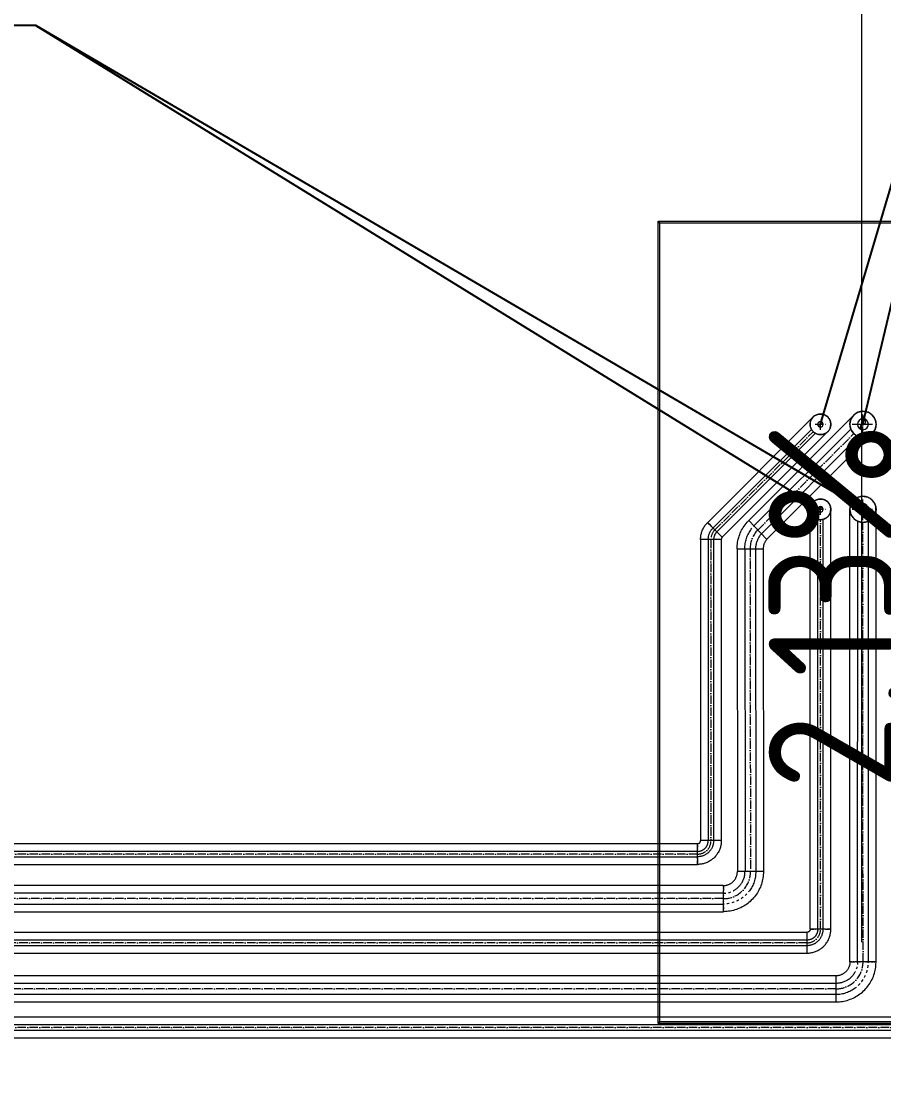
# Model space of a CAD drawing. Header units: millimetres. Extents: x -88595 to 880822, y -1054509 to -148035.
# Drawn here: x 550975 to 551989, y -277671 to -276420 of the extents above; entities that cross this region are included whole.
import ezdxf

# ---------------------------------------------------------------- set-up
doc = ezdxf.new("R2010")
doc.units = ezdxf.units.MM
for name, pattern in [('$0$ADSK_Осевая', [14, 10, -2, 0, -2]), ('$0$ADSK_Скрыто', [6, 3, -3]), ('$1$ADSK_Скрыто', [6, 3, -3]), ('$10$ADSK_Осевая', [14, 10, -2, 0, -2]), ('$11$ADSK_Осевая', [14, 10, -2, 0, -2]), ('$4$ADSK_Скрыто', [6, 3, -3]), ('ADSK_Линия сетки', [25, 20, -2.5, 0, -2.5])]:
    doc.linetypes.add(name, pattern=pattern)
for name, color, linetype, lineweight in [('Изоляция', 7, 'Continuous', 18), ('Крыша', 7, 'Continuous', 9), ('Линии', 7, 'Continuous', 9), ('Оборудование', 7, 'Continuous', 18), ('Оси', 7, 'Continuous', 9), ('Размеры', 7, 'Continuous', 9), ('Стены внутренние', 7, 'Continuous', 18), ('Трубопровод', 7, 'Continuous', 18), ('Трубопроводы', 7, 'Continuous', 18)]:
    doc.layers.add(name, color=color, linetype=linetype, lineweight=lineweight)
doc.layers.add('П4', color=1, linetype='Continuous')
doc.styles.add('GOST Common_5', font='GOST_Common.ttf', dxfattribs={"width": 0.9, "height": 5})

# ---------------------------------------------------------------- blocks, each defined once
blk = doc.blocks.new('$0$ADSK_МедьПайка_Отвод-гнутая труба - Отвод _гнутая труба_-V77-В_Координация_кровля ОВ3')
at = {"layer": 'Линии', "color": 190, "linetype": '$0$ADSK_Скрыто', "true_color": 0x8000ff}
for p, q in [((-2.7, 15.9), (-3.1, 15.9)), ((-2.7, 15.9), (-3.1, 15.9)), ((3.1, 15.9), (2.7, 15.9)), ((3.1, 15.9), (2.7, 15.9))]:
    blk.add_line(p, q, dxfattribs=at)
at = {"layer": 'Трубопроводы', "color": 190, "true_color": 0x8000ff, "flags": 128}
for points in [[(-15.9, -3.2), (-15.1, -3.2), (-14.4, -3.1), (-13.6, -3), (-12.8, -2.9), (-12.1, -2.8), (-11.3, -2.6), (-10.6, -2.4), (-9.9, -2.2), (-9.2, -2), (-8.5, -1.7), (-7.8, -1.4), (-7.1, -1), (-6.4, -0.7), (-5.8, -0.3), (-5.1, 0.2), (-4.5, 0.6), (-3.9, 1.1), (-3.3, 1.6), (-2.8, 2.1), (-2.2, 2.6), (-1.7, 3.2), (-1.2, 3.7), (-0.7, 4.3), (-0.3, 4.9), (0.2, 5.6), (0.6, 6.2), (0.9, 6.9), (1.3, 7.6), (1.6, 8.3), (1.9, 9), (2.1, 9.7), (2.4, 10.4), (2.6, 11.1), (2.8, 11.9), (2.9, 12.6), (3, 13.4), (3.1, 14.1), (3.2, 14.9), (3.2, 15.7), (3.2, 15.9)], [(-3.2, 15.9), (-3.2, 15.4), (-3.2, 14.9), (-3.3, 14.4), (-3.3, 13.9), (-3.4, 13.4), (-3.5, 12.9), (-3.7, 12.4), (-3.8, 11.9), (-4, 11.4), (-4.2, 10.9), (-4.4, 10.5), (-4.6, 10), (-4.9, 9.6), (-5.1, 9.1), (-5.4, 8.7), (-5.7, 8.3), (-6, 7.9), (-6.3, 7.5), (-6.7, 7.1), (-7, 6.8), (-7.4, 6.4), (-7.8, 6.1), (-8.2, 5.8), (-8.6, 5.5), (-9, 5.2), (-9.4, 4.9), (-9.9, 4.7), (-10.3, 4.4), (-10.8, 4.2), (-11.3, 4), (-11.8, 3.9), (-12.2, 3.7), (-12.7, 3.6), (-13.2, 3.5), (-13.7, 3.4), (-14.2, 3.3), (-14.7, 3.2), (-15.2, 3.2), (-15.7, 3.2), (-15.9, 3.2)]]:
    blk.add_lwpolyline(points, dxfattribs=at)
blk = doc.blocks.new('$0$ADSK_МедьПайка_Отвод-гнутая труба - Отвод _гнутая труба_-V76-В_Координация_кровля ОВ3')
at = {"layer": 'Линии', "color": 134, "linetype": '$0$ADSK_Скрыто', "true_color": 0x00a6a6}
for p, q in [((-3.5, 31.8), (-4, 31.8)), ((-3.5, 31.8), (-4, 31.8)), ((4, 31.8), (3.5, 31.8)), ((4, 31.8), (3.5, 31.8))]:
    blk.add_line(p, q, dxfattribs=at)
at = {"layer": 'Линии', "color": 134, "linetype": '$0$ADSK_Скрыто', "true_color": 0x00a6a6, "flags": 128}
for points in [[(-10.2, 0.3), (-9, 1.2), (-7.8, 2.1), (-6.6, 3.1), (-5.5, 4.1), (-4.4, 5.2), (-3.4, 6.3), (-2.4, 7.5), (-1.4, 8.7), (-0.5, 9.9), (0.3, 11.2), (1.1, 12.5), (1.9, 13.8), (2.5, 15.2), (3.2, 16.5), (3.8, 17.9), (4.3, 19.4), (4.8, 20.8), (5.2, 22.3), (5.5, 23.8), (5.8, 25.3), (6, 26.8), (6.2, 28.3), (6.3, 29.8), (6.3, 31.3), (6.3, 31.8)], [(-6.4, 31.8), (-6.4, 30.7), (-6.4, 29.7), (-6.5, 28.7), (-6.7, 27.7), (-6.9, 26.7), (-7.1, 25.7), (-7.3, 24.7), (-7.6, 23.8), (-8, 22.8), (-8.4, 21.9), (-8.8, 20.9), (-9.2, 20), (-9.7, 19.1), (-10.2, 18.3)]]:
    blk.add_lwpolyline(points, dxfattribs=at)
at = {"layer": 'Трубопроводы', "color": 134, "true_color": 0x00a6a6, "flags": 128}
for points in [[(-10.2, 18.3), (-10.8, 17.4), (-11.4, 16.6), (-12, 15.8), (-12.7, 15), (-13.3, 14.3), (-14.1, 13.5), (-14.8, 12.8), (-15.6, 12.2), (-16.4, 11.5), (-17.2, 10.9), (-18, 10.4), (-18.9, 9.8), (-19.8, 9.3), (-20.7, 8.9), (-21.6, 8.5), (-22.5, 8.1), (-23.5, 7.7), (-24.5, 7.4), (-25.4, 7.1), (-26.4, 6.9), (-27.4, 6.7), (-28.4, 6.6), (-29.4, 6.5), (-30.5, 6.4), (-31.5, 6.4), (-31.7, 6.3)], [(-31.7, -6.4), (-30.2, -6.3), (-28.7, -6.2), (-27.2, -6.1), (-25.7, -5.9), (-24.2, -5.6), (-22.7, -5.3), (-21.2, -4.9), (-19.8, -4.4), (-18.3, -3.9), (-16.9, -3.3), (-15.5, -2.7), (-14.2, -2), (-12.8, -1.3), (-11.5, -0.5), (-10.2, 0.3)]]:
    blk.add_lwpolyline(points, dxfattribs=at)
blk = doc.blocks.new('Кровля')
at = {"layer": 'Крыша'}
for p, q in [((563993.3, 649780.5), (565680.5, 649780.5)), ((563993.3, 648840.5), (563993.3, 649780.5)), ((565680.5, 648840.5), (563993.3, 648840.5))]:
    blk.add_line(p, q, dxfattribs=at)
at = {"layer": 'Оси', "linetype": 'ADSK_Линия сетки', "ltscale": 100}
blk.add_line((564230.5, 695936.1), (564230.5, 631229.3), dxfattribs=at)
at = {"layer": 'Стены внутренние'}
for p, q in [((563991.3, 649782.5), (565682.5, 649782.5)), ((563991.3, 648838.5), (563991.3, 649782.5)), ((563993.3, 649780.5), (563991.3, 649780.5)), ((563991.3, 648840.5), (563993.3, 648840.5)), ((565682.5, 648838.5), (563991.3, 648838.5))]:
    blk.add_line(p, q, dxfattribs=at)
at = {"layer": 'Размеры', "style": 'GOST Common_5', "width": 0.9}
blk.add_text('2,13%%%', height=150, rotation=90, dxfattribs=at).set_placement((564271.4, 649113.9))

msp = doc.modelspace()

# ---------------------------------------------------------------- linework, layer by layer
at = {"layer": 'Изоляция', "color": 190, "true_color": 0x8000ff}
for p, q in [((551782, -277009.7), (551906.3, -276885.3)), ((551788.5, -277015.9), (551904.4, -276900.1)), ((551792.9, -277020.5), (551908.9, -276904.5)), ((551799.1, -277027), (551923.7, -276902.4)), ((551902.8, -277487.9), (551902.8, -276994)), ((551927.1, -277487.9), (551927.1, -276993.9)), ((551782.2, -277009.5), (551783.3, -277010.6)), ((551911.8, -277487.9), (551911.8, -277005.7)), ((551918.1, -277487.9), (551918.1, -277005.7)), ((551786.5, -277013.8), (551785.4, -277012.7)), ((551787.1, -277014.4), (551788.6, -277015.9)), ((551788.9, -277016.2), (551792.7, -277020)), ((551793, -277020.3), (551794.5, -277021.8)), ((551795.1, -277022.4), (551796.2, -277023.5)), ((551798.3, -277029.5), (551774, -277029.5)), ((551774, -277029.5), (551774, -277383.6)), ((551783, -277029.5), (551783, -277383.6)), ((551789.3, -277029.5), (551789.3, -277383.6)), ((551798.2, -277025.6), (551799.4, -277026.7)), ((551798.3, -277029.5), (551798.3, -277383.6)), ((551798.3, -277383.6), (551774, -277383.6)), ((551770.3, -277387.3), (547167.7, -277387.3)), ((551770.3, -277388.9), (551770.3, -277387.3)), ((551770.3, -277393.3), (551770.3, -277391.9)), ((551770.3, -277396.3), (551770.3, -277394.2)), ((551770.3, -277402.2), (551770.3, -277396.8)), ((551770.3, -277404.7), (551770.3, -277402.6)), ((551770.3, -277405.5), (551770.3, -277407.1)), ((551770.3, -277411.6), (551770.3, -277410)), ((547167.7, -277411.6), (551770.3, -277411.6)), ((551899.1, -277491.6), (547174.5, -277491.6)), ((551899.1, -277515.9), (551899.1, -277491.6)), ((551904.4, -277487.9), (551902.8, -277487.9)), ((551908.8, -277487.9), (551907.3, -277487.9)), ((551911.8, -277487.9), (551909.7, -277487.9)), ((551917.6, -277487.9), (551912.2, -277487.9)), ((551920.2, -277487.9), (551918.1, -277487.9)), ((551921, -277487.9), (551922.6, -277487.9)), ((551927.1, -277487.9), (551925.5, -277487.9)), ((547174.5, -277515.9), (551899.1, -277515.9)), ((552052.1, -277591.2), (549574.5, -277591.2)), ((549574.5, -277615.6), (552052.1, -277615.6))]:
    msp.add_line(p, q, dxfattribs=at)
at = {"layer": 'Изоляция', "color": 134, "true_color": 0x00a6a6}
for p, q in [((551830.5, -277007.1), (551954.2, -276883.2)), ((551836.7, -277013.5), (551950.7, -276899.5)), ((551845.5, -277022.8), (551959.7, -276908.4)), ((551976.4, -276904.5), (551851.6, -277029.3)), ((551949.6, -277526.2), (551949.6, -276993.9)), ((551980.3, -277526.2), (551980.3, -276993.9)), ((551851.7, -277029.4), (551830.5, -277007.1)), ((551958.5, -277526.2), (551959, -277008.1)), ((551971.3, -277526.2), (551971.3, -277007.9)), ((551816.9, -277040.2), (551847.1, -277040.2)), ((551816.9, -277040.2), (551817.2, -277420.1)), ((551825.9, -277040.2), (551826.2, -277420.1)), ((551838.6, -277040.2), (551838.9, -277420.1)), ((551847.6, -277040.2), (551847.9, -277420.1)), ((551847.9, -277420.1), (551817.7, -277420.1)), ((551800.3, -277436.5), (545990.4, -277436.5)), ((551800.8, -277438), (551800.8, -277436.8)), ((551800.8, -277438.5), (551800.8, -277439.7)), ((551800.8, -277441), (551800.8, -277442.2)), ((551800.8, -277444.1), (551800.8, -277442.2)), ((551800.8, -277447.8), (551800.8, -277445.2)), ((551800.8, -277455.2), (551800.8, -277448.4)), ((551800.8, -277458.5), (551800.8, -277455.8)), ((551800.8, -277461.4), (551800.8, -277459.5)), ((545990.4, -277467.2), (551800.3, -277467.2)), ((551800.8, -277465.2), (551800.8, -277463.8)), ((551800.8, -277467.2), (551800.8, -277465.6)), ((551951.1, -277526.2), (551950, -277526.2)), ((551951.6, -277526.2), (551952.8, -277526.2)), ((551954.1, -277526.2), (551955.3, -277526.2)), ((551957.2, -277526.2), (551955.4, -277526.2)), ((551960.9, -277526.2), (551958.3, -277526.2)), ((551968.4, -277526.2), (551961.5, -277526.2)), ((551971.6, -277526.2), (551968.9, -277526.2)), ((551974.5, -277526.2), (551972.7, -277526.2)), ((551978.3, -277526.2), (551976.9, -277526.2)), ((551980.3, -277526.2), (551978.8, -277526.2)), ((551933.2, -277542.6), (547190.4, -277542.6)), ((551933.2, -277573.3), (551933.2, -277543.2)), ((547190.4, -277573.3), (551933.2, -277573.3))]:
    msp.add_line(p, q, dxfattribs=at)
at = {"layer": 'Изоляция', "color": 190, "true_color": 0x8000ff, "flags": 128}
for points in [[(551902.8, -276893.9), (551902.8, -276893.5), (551902.8, -276893), (551902.9, -276892.5), (551902.9, -276892), (551903, -276891.5), (551903.1, -276891.1), (551903.2, -276890.6), (551903.4, -276890.1), (551903.5, -276889.7), (551903.7, -276889.2), (551903.9, -276888.8), (551904.1, -276888.3), (551904.4, -276887.9), (551904.6, -276887.5), (551904.9, -276887.1), (551905.2, -276886.7), (551905.5, -276886.3), (551905.8, -276885.9), (551906.1, -276885.6), (551906.5, -276885.2), (551906.8, -276884.9), (551907.2, -276884.6), (551907.6, -276884.3), (551908, -276884), (551908.4, -276883.7), (551908.8, -276883.4), (551909.2, -276883.2), (551909.6, -276883), (551910.1, -276882.8), (551910.5, -276882.6), (551911, -276882.4), (551911.4, -276882.3), (551911.9, -276882.2), (551912.4, -276882), (551912.9, -276882), (551913.4, -276881.9), (551913.8, -276881.8), (551914.3, -276881.8), (551914.8, -276881.8), (551914.9, -276881.8)], [(551914.9, -276881.8), (551915.4, -276881.8), (551915.9, -276881.8), (551916.4, -276881.9), (551916.9, -276881.9), (551917.4, -276882), (551917.8, -276882.1), (551918.3, -276882.2), (551918.8, -276882.4), (551919.2, -276882.6), (551919.7, -276882.7), (551920.1, -276882.9), (551920.6, -276883.1), (551921, -276883.4), (551921.4, -276883.6), (551921.8, -276883.9), (551922.2, -276884.2), (551922.6, -276884.5), (551923, -276884.8), (551923.3, -276885.1), (551923.7, -276885.5), (551924, -276885.8), (551924.3, -276886.2), (551924.6, -276886.6), (551924.9, -276887), (551925.2, -276887.4), (551925.4, -276887.8), (551925.7, -276888.2), (551925.9, -276888.6), (551926.1, -276889.1), (551926.3, -276889.5), (551926.5, -276890), (551926.6, -276890.5), (551926.7, -276890.9), (551926.8, -276891.4), (551926.9, -276891.9), (551927, -276892.4), (551927.1, -276892.8), (551927.1, -276893.3), (551927.1, -276893.8), (551927.1, -276893.9)], [(551914.9, -276906.1), (551914.5, -276906.1), (551914, -276906.1), (551913.5, -276906), (551913, -276906), (551912.5, -276905.9), (551912, -276905.8), (551911.6, -276905.6), (551911.1, -276905.5), (551910.7, -276905.3), (551910.2, -276905.2), (551909.8, -276905), (551909.3, -276904.7), (551908.9, -276904.5), (551908.5, -276904.3), (551908.1, -276904), (551907.7, -276903.7), (551907.3, -276903.4), (551906.9, -276903.1), (551906.6, -276902.8), (551906.2, -276902.4), (551905.9, -276902.1), (551905.6, -276901.7), (551905.3, -276901.3), (551905, -276900.9), (551904.7, -276900.5), (551904.4, -276900.1), (551904.2, -276899.7), (551904, -276899.3), (551903.8, -276898.8), (551903.6, -276898.4), (551903.4, -276897.9), (551903.3, -276897.4), (551903.1, -276897), (551903, -276896.5), (551902.9, -276896), (551902.9, -276895.5), (551902.8, -276895.1), (551902.8, -276894.6), (551902.8, -276894.1), (551902.8, -276893.9)], [(551927.1, -276893.9), (551927.1, -276894.4), (551927.1, -276894.9), (551927, -276895.4), (551927, -276895.9), (551926.9, -276896.4), (551926.8, -276896.8), (551926.6, -276897.3), (551926.5, -276897.8), (551926.3, -276898.2), (551926.2, -276898.7), (551926, -276899.1), (551925.7, -276899.6), (551925.5, -276900), (551925.3, -276900.4), (551925, -276900.8), (551924.7, -276901.2), (551924.4, -276901.6), (551924.1, -276902), (551923.8, -276902.3), (551923.4, -276902.7), (551923.1, -276903), (551922.7, -276903.3), (551922.3, -276903.6), (551921.9, -276903.9), (551921.5, -276904.2), (551921.1, -276904.4), (551920.7, -276904.7), (551920.2, -276904.9), (551919.8, -276905.1), (551919.4, -276905.3), (551918.9, -276905.5), (551918.4, -276905.6), (551918, -276905.7), (551917.5, -276905.9), (551917, -276905.9), (551916.5, -276906), (551916, -276906.1), (551915.6, -276906.1), (551915.1, -276906.1), (551914.9, -276906.1)], [(551902.8, -276993.9), (551902.8, -276993.5), (551902.8, -276993), (551902.9, -276992.5), (551902.9, -276992), (551903, -276991.5), (551903.1, -276991.1), (551903.2, -276990.6), (551903.4, -276990.1), (551903.5, -276989.7), (551903.7, -276989.2), (551903.9, -276988.8), (551904.1, -276988.3), (551904.4, -276987.9), (551904.6, -276987.5), (551904.9, -276987.1), (551905.2, -276986.7), (551905.5, -276986.3), (551905.8, -276985.9), (551906.1, -276985.6), (551906.5, -276985.2), (551906.8, -276984.9), (551907.2, -276984.6), (551907.6, -276984.3), (551908, -276984), (551908.4, -276983.7), (551908.8, -276983.4), (551909.2, -276983.2), (551909.6, -276983), (551910.1, -276982.8), (551910.5, -276982.6), (551911, -276982.4), (551911.4, -276982.3), (551911.9, -276982.2), (551912.4, -276982), (551912.9, -276982), (551913.4, -276981.9), (551913.8, -276981.8), (551914.3, -276981.8), (551914.8, -276981.8), (551914.9, -276981.8)], [(551914.9, -276981.8), (551915.4, -276981.8), (551915.9, -276981.8), (551916.4, -276981.9), (551916.9, -276981.9), (551917.4, -276982), (551917.8, -276982.1), (551918.3, -276982.2), (551918.8, -276982.4), (551919.2, -276982.6), (551919.7, -276982.7), (551920.1, -276982.9), (551920.6, -276983.1), (551921, -276983.4), (551921.4, -276983.6), (551921.8, -276983.9), (551922.2, -276984.2), (551922.6, -276984.5), (551923, -276984.8), (551923.3, -276985.1), (551923.7, -276985.5), (551924, -276985.8), (551924.3, -276986.2), (551924.6, -276986.6), (551924.9, -276987), (551925.2, -276987.4), (551925.4, -276987.8), (551925.7, -276988.2), (551925.9, -276988.6), (551926.1, -276989.1), (551926.3, -276989.5), (551926.5, -276990), (551926.6, -276990.5), (551926.7, -276990.9), (551926.8, -276991.4), (551926.9, -276991.9), (551927, -276992.4), (551927.1, -276992.8), (551927.1, -276993.3), (551927.1, -276993.8), (551927.1, -276993.9)], [(551914.9, -277006.1), (551914.5, -277006.1), (551914, -277006.1), (551913.5, -277006), (551913, -277006), (551912.5, -277005.9), (551912, -277005.8), (551911.6, -277005.6), (551911.1, -277005.5), (551910.7, -277005.3), (551910.2, -277005.2), (551909.8, -277005), (551909.3, -277004.7), (551908.9, -277004.5), (551908.5, -277004.3), (551908.1, -277004), (551907.7, -277003.7), (551907.3, -277003.4), (551906.9, -277003.1), (551906.6, -277002.8), (551906.2, -277002.4), (551905.9, -277002.1), (551905.6, -277001.7), (551905.3, -277001.3), (551905, -277000.9), (551904.7, -277000.5), (551904.4, -277000.1), (551904.2, -276999.7), (551904, -276999.3), (551903.8, -276998.8), (551903.6, -276998.4), (551903.4, -276997.9), (551903.3, -276997.4), (551903.1, -276997), (551903, -276996.5), (551902.9, -276996), (551902.9, -276995.5), (551902.8, -276995.1), (551902.8, -276994.6), (551902.8, -276994.1), (551902.8, -276993.9)], [(551927.1, -276993.9), (551927.1, -276994.4), (551927.1, -276994.9), (551927, -276995.4), (551927, -276995.9), (551926.9, -276996.4), (551926.8, -276996.8), (551926.6, -276997.3), (551926.5, -276997.8), (551926.3, -276998.2), (551926.2, -276998.7), (551926, -276999.1), (551925.7, -276999.6), (551925.5, -277000), (551925.3, -277000.4), (551925, -277000.8), (551924.7, -277001.2), (551924.4, -277001.6), (551924.1, -277002), (551923.8, -277002.3), (551923.4, -277002.7), (551923.1, -277003), (551922.7, -277003.3), (551922.3, -277003.6), (551921.9, -277003.9), (551921.5, -277004.2), (551921.1, -277004.4), (551920.7, -277004.7), (551920.2, -277004.9), (551919.8, -277005.1), (551919.4, -277005.3), (551918.9, -277005.5), (551918.4, -277005.6), (551918, -277005.7), (551917.5, -277005.9), (551917, -277005.9), (551916.5, -277006), (551916, -277006.1), (551915.6, -277006.1), (551915.1, -277006.1), (551914.9, -277006.1)], [(551774, -277029.5), (551774, -277028.9), (551774, -277027.8), (551774.1, -277026.7), (551774.2, -277025.6), (551774.4, -277024.4), (551774.6, -277023.3), (551774.9, -277022.3), (551775.2, -277021.2), (551775.5, -277020.1), (551775.9, -277019.1), (551776.3, -277018), (551776.8, -277017), (551777.3, -277016), (551777.9, -277015), (551778.5, -277014.1), (551779.1, -277013.1), (551779.8, -277012.2), (551780.5, -277011.4), (551781.2, -277010.5), (551782, -277009.7), (551782.2, -277009.5)], [(551799.4, -277026.7), (551799.3, -277026.8), (551799.2, -277026.9), (551799.1, -277027), (551799, -277027.2), (551798.9, -277027.3), (551798.9, -277027.4), (551798.8, -277027.5), (551798.7, -277027.7), (551798.6, -277027.8), (551798.6, -277027.9), (551798.5, -277028.1), (551798.5, -277028.2), (551798.4, -277028.4), (551798.4, -277028.5), (551798.4, -277028.6), (551798.4, -277028.8), (551798.3, -277028.9), (551798.3, -277029.1), (551798.3, -277029.2), (551798.3, -277029.4), (551798.3, -277029.5)], [(551798.3, -277383.6), (551798.3, -277384.7), (551798.2, -277385.8), (551798.1, -277386.9), (551798, -277388.1), (551797.8, -277389.2), (551797.5, -277390.3), (551797.2, -277391.3), (551796.9, -277392.4), (551796.5, -277393.5), (551796.1, -277394.5), (551795.7, -277395.5), (551795.2, -277396.5), (551794.6, -277397.5), (551794, -277398.5), (551793.4, -277399.4), (551792.8, -277400.3), (551792.1, -277401.2), (551791.4, -277402.1), (551790.6, -277402.9), (551789.8, -277403.7), (551789, -277404.5), (551788.1, -277405.2), (551787.3, -277405.9), (551786.4, -277406.6), (551785.4, -277407.2), (551784.5, -277407.8), (551783.5, -277408.3), (551782.5, -277408.8), (551781.5, -277409.3), (551780.4, -277409.7), (551779.4, -277410.1), (551778.3, -277410.5), (551777.2, -277410.8), (551776.1, -277411), (551775, -277411.2), (551773.9, -277411.4), (551772.8, -277411.5), (551771.7, -277411.6), (551770.6, -277411.6), (551770.3, -277411.6)], [(551770.3, -277387.3), (551770.4, -277387.3), (551770.6, -277387.3), (551770.7, -277387.3), (551770.9, -277387.2), (551771, -277387.2), (551771.2, -277387.2), (551771.3, -277387.1), (551771.4, -277387.1), (551771.6, -277387), (551771.7, -277387), (551771.8, -277386.9), (551772, -277386.9), (551772.1, -277386.8), (551772.2, -277386.7), (551772.4, -277386.6), (551772.5, -277386.6), (551772.6, -277386.5), (551772.7, -277386.4), (551772.8, -277386.3), (551772.9, -277386.2), (551773, -277386.1), (551773.1, -277385.9), (551773.2, -277385.8), (551773.3, -277385.7), (551773.4, -277385.6), (551773.5, -277385.5), (551773.5, -277385.3), (551773.6, -277385.2), (551773.7, -277385.1), (551773.7, -277384.9), (551773.8, -277384.8), (551773.8, -277384.6), (551773.9, -277384.5), (551773.9, -277384.4), (551773.9, -277384.2), (551773.9, -277384.1), (551774, -277383.9), (551774, -277383.8), (551774, -277383.6), (551774, -277383.6)], [(551899.1, -277515.9), (551900.2, -277515.9), (551901.3, -277515.9), (551902.4, -277515.7), (551903.5, -277515.6), (551904.6, -277515.4), (551905.7, -277515.1), (551906.8, -277514.9), (551907.9, -277514.5), (551908.9, -277514.1), (551910, -277513.7), (551911, -277513.3), (551912, -277512.8), (551913, -277512.2), (551914, -277511.7), (551914.9, -277511), (551915.8, -277510.4), (551916.7, -277509.7), (551917.6, -277509), (551918.4, -277508.2), (551919.2, -277507.4), (551920, -277506.6), (551920.7, -277505.8), (551921.4, -277504.9), (551922, -277504), (551922.7, -277503.1), (551923.3, -277502.1), (551923.8, -277501.1), (551924.3, -277500.1), (551924.8, -277499.1), (551925.2, -277498.1), (551925.6, -277497), (551925.9, -277495.9), (551926.2, -277494.9), (551926.5, -277493.8), (551926.7, -277492.7), (551926.9, -277491.6), (551927, -277490.4), (551927.1, -277489.3), (551927.1, -277488.2), (551927.1, -277487.9)], [(551902.8, -277487.9), (551902.8, -277488), (551902.8, -277488.2), (551902.7, -277488.3), (551902.7, -277488.5), (551902.7, -277488.6), (551902.7, -277488.8), (551902.6, -277488.9), (551902.6, -277489.1), (551902.5, -277489.2), (551902.5, -277489.3), (551902.4, -277489.5), (551902.3, -277489.6), (551902.3, -277489.7), (551902.2, -277489.9), (551902.1, -277490), (551902, -277490.1), (551901.9, -277490.2), (551901.8, -277490.3), (551901.7, -277490.4), (551901.6, -277490.5), (551901.5, -277490.7), (551901.4, -277490.7), (551901.3, -277490.8), (551901.2, -277490.9), (551901.1, -277491), (551900.9, -277491.1), (551900.8, -277491.2), (551900.7, -277491.2), (551900.5, -277491.3), (551900.4, -277491.3), (551900.3, -277491.4), (551900.1, -277491.4), (551900, -277491.5), (551899.8, -277491.5), (551899.7, -277491.5), (551899.5, -277491.6), (551899.4, -277491.6), (551899.3, -277491.6), (551899.1, -277491.6), (551899.1, -277491.6)]]:
    msp.add_lwpolyline(points, dxfattribs=at)
at = {"layer": 'Изоляция', "color": 134, "true_color": 0x00a6a6, "flags": 128}
for points in [[(551949.6, -276893.9), (551949.6, -276893.3), (551949.6, -276892.7), (551949.7, -276892.1), (551949.8, -276891.5), (551949.9, -276890.9), (551950, -276890.3), (551950.2, -276889.7), (551950.4, -276889.1), (551950.6, -276888.5), (551950.8, -276888), (551951.1, -276887.4), (551951.3, -276886.9), (551951.6, -276886.3), (551951.9, -276885.8), (551952.3, -276885.3), (551952.6, -276884.8), (551953, -276884.3), (551953.4, -276883.8), (551953.8, -276883.4), (551954.2, -276882.9), (551954.7, -276882.5), (551955.2, -276882.1), (551955.6, -276881.7), (551956.1, -276881.4), (551956.6, -276881), (551957.2, -276880.7), (551957.7, -276880.4), (551958.3, -276880.1), (551958.8, -276879.9), (551959.4, -276879.6), (551960, -276879.4), (551960.5, -276879.2), (551961.1, -276879.1), (551961.7, -276878.9), (551962.3, -276878.8), (551962.9, -276878.7), (551963.5, -276878.7), (551964.2, -276878.6), (551964.8, -276878.6), (551964.9, -276878.6)], [(551964.9, -276878.6), (551965.6, -276878.6), (551966.2, -276878.6), (551966.8, -276878.7), (551967.4, -276878.8), (551968, -276878.9), (551968.6, -276879), (551969.2, -276879.2), (551969.8, -276879.4), (551970.3, -276879.6), (551970.9, -276879.8), (551971.5, -276880.1), (551972, -276880.3), (551972.6, -276880.6), (551973.1, -276880.9), (551973.6, -276881.3), (551974.1, -276881.6), (551974.6, -276882), (551975.1, -276882.4), (551975.5, -276882.8), (551976, -276883.3), (551976.4, -276883.7), (551976.8, -276884.2), (551977.2, -276884.6), (551977.5, -276885.1), (551977.9, -276885.7), (551978.2, -276886.2), (551978.5, -276886.7), (551978.8, -276887.3), (551979, -276887.8), (551979.2, -276888.4), (551979.5, -276889), (551979.6, -276889.5), (551979.8, -276890.1), (551980, -276890.7), (551980.1, -276891.3), (551980.2, -276891.9), (551980.2, -276892.6), (551980.3, -276893.2), (551980.3, -276893.8), (551980.3, -276893.9)], [(551964.9, -276909.3), (551964.3, -276909.3), (551963.7, -276909.2), (551963.1, -276909.2), (551962.5, -276909.1), (551961.9, -276909), (551961.3, -276908.9), (551960.7, -276908.7), (551960.1, -276908.5), (551959.5, -276908.3), (551959, -276908.1), (551958.4, -276907.8), (551957.9, -276907.6), (551957.3, -276907.3), (551956.8, -276907), (551956.3, -276906.6), (551955.8, -276906.3), (551955.3, -276905.9), (551954.8, -276905.5), (551954.4, -276905.1), (551953.9, -276904.6), (551953.5, -276904.2), (551953.1, -276903.7), (551952.7, -276903.2), (551952.4, -276902.8), (551952, -276902.2), (551951.7, -276901.7), (551951.4, -276901.2), (551951.1, -276900.6), (551950.9, -276900.1), (551950.6, -276899.5), (551950.4, -276898.9), (551950.2, -276898.3), (551950.1, -276897.8), (551949.9, -276897.2), (551949.8, -276896.6), (551949.7, -276896), (551949.7, -276895.3), (551949.6, -276894.7), (551949.6, -276894.1), (551949.6, -276893.9)], [(551980.3, -276893.9), (551980.3, -276894.6), (551980.2, -276895.2), (551980.2, -276895.8), (551980.1, -276896.4), (551980, -276897), (551979.9, -276897.6), (551979.7, -276898.2), (551979.5, -276898.8), (551979.3, -276899.4), (551979.1, -276899.9), (551978.8, -276900.5), (551978.6, -276901), (551978.3, -276901.6), (551977.9, -276902.1), (551977.6, -276902.6), (551977.3, -276903.1), (551976.9, -276903.6), (551976.5, -276904.1), (551976.1, -276904.5), (551975.6, -276905), (551975.2, -276905.4), (551974.7, -276905.8), (551974.2, -276906.2), (551973.7, -276906.5), (551973.2, -276906.9), (551972.7, -276907.2), (551972.2, -276907.5), (551971.6, -276907.8), (551971.1, -276908), (551970.5, -276908.3), (551969.9, -276908.5), (551969.3, -276908.7), (551968.8, -276908.8), (551968.2, -276909), (551967.5, -276909.1), (551966.9, -276909.2), (551966.3, -276909.2), (551965.7, -276909.3), (551965.1, -276909.3), (551964.9, -276909.3)], [(551954.1, -277004.8), (551953.7, -277004.4), (551953.3, -277003.9), (551952.9, -277003.4), (551952.5, -277002.9), (551952.1, -277002.4), (551951.8, -277001.9), (551951.5, -277001.4), (551951.2, -277000.8), (551951, -277000.3), (551950.7, -276999.7), (551950.5, -276999.1), (551950.3, -276998.6), (551950.1, -276998), (551950, -276997.4), (551949.9, -276996.8), (551949.8, -276996.2), (551949.7, -276995.6), (551949.6, -276995), (551949.6, -276994.3), (551949.6, -276993.7), (551949.6, -276993.1), (551949.7, -276992.5), (551949.7, -276991.9), (551949.8, -276991.3), (551949.9, -276990.7), (551950.1, -276990.1), (551950.3, -276989.5), (551950.4, -276988.9), (551950.7, -276988.3), (551950.9, -276987.8), (551951.1, -276987.2), (551951.4, -276986.7), (551951.7, -276986.1), (551952.1, -276985.6), (551952.4, -276985.1), (551952.8, -276984.6), (551953.1, -276984.1), (551953.5, -276983.7), (551954, -276983.2), (551954.1, -276983.1)], [(551954.1, -276983.1), (551954.5, -276982.7), (551955, -276982.3), (551955.5, -276981.9), (551956, -276981.5), (551956.5, -276981.2), (551957, -276980.8), (551957.5, -276980.5), (551958.1, -276980.2), (551958.6, -276980), (551959.2, -276979.7), (551959.7, -276979.5), (551960.3, -276979.3), (551960.9, -276979.1), (551961.5, -276979), (551962.1, -276978.9), (551962.7, -276978.8), (551963.3, -276978.7), (551963.9, -276978.6), (551964.6, -276978.6), (551965.2, -276978.6), (551965.8, -276978.6), (551966.4, -276978.7), (551967, -276978.7), (551967.6, -276978.8), (551968.2, -276979), (551968.8, -276979.1), (551969.4, -276979.3), (551970, -276979.4), (551970.6, -276979.7), (551971.1, -276979.9), (551971.7, -276980.2), (551972.2, -276980.4), (551972.8, -276980.7), (551973.3, -276981.1), (551973.8, -276981.4), (551974.3, -276981.8), (551974.8, -276982.2), (551975.2, -276982.6), (551975.7, -276983), (551975.8, -276983.1)], [(551975.8, -276983.1), (551976.2, -276983.5), (551976.6, -276984), (551977, -276984.5), (551977.4, -276985), (551977.7, -276985.5), (551978.1, -276986), (551978.4, -276986.5), (551978.7, -276987.1), (551978.9, -276987.6), (551979.2, -276988.2), (551979.4, -276988.8), (551979.6, -276989.3), (551979.8, -276989.9), (551979.9, -276990.5), (551980, -276991.1), (551980.1, -276991.7), (551980.2, -276992.3), (551980.3, -276992.9), (551980.3, -276993.6), (551980.3, -276994.2), (551980.3, -276994.8), (551980.2, -276995.4), (551980.2, -276996), (551980.1, -276996.6), (551979.9, -276997.2), (551979.8, -276997.8), (551979.6, -276998.4), (551979.4, -276999), (551979.2, -276999.6), (551979, -277000.1), (551978.7, -277000.7), (551978.5, -277001.2), (551978.1, -277001.8), (551977.8, -277002.3), (551977.5, -277002.8), (551977.1, -277003.3), (551976.7, -277003.8), (551976.3, -277004.2), (551975.9, -277004.7), (551975.8, -277004.8)], [(551816.9, -277040.2), (551817, -277038.3), (551817.1, -277036.4), (551817.3, -277034.6), (551817.5, -277032.7), (551817.9, -277030.8), (551818.3, -277029), (551818.8, -277027.2), (551819.3, -277025.4), (551819.9, -277023.6), (551820.6, -277021.9), (551821.4, -277020.1), (551822.2, -277018.4), (551823.1, -277016.8), (551824.1, -277015.2), (551825.1, -277013.6), (551826.2, -277012.1), (551827.4, -277010.6), (551828.6, -277009.1), (551829.9, -277007.7), (551830.5, -277007.1)], [(551975.8, -277004.8), (551975.4, -277005.2), (551974.9, -277005.6), (551974.4, -277006), (551973.9, -277006.4), (551973.4, -277006.7), (551972.9, -277007.1), (551972.4, -277007.4), (551971.8, -277007.7), (551971.3, -277007.9), (551970.7, -277008.2), (551970.1, -277008.4), (551969.6, -277008.6), (551969, -277008.8), (551968.4, -277008.9), (551967.8, -277009), (551967.2, -277009.1), (551966.6, -277009.2), (551965.9, -277009.3), (551965.3, -277009.3), (551964.7, -277009.3), (551964.1, -277009.3), (551963.5, -277009.2), (551962.9, -277009.2), (551962.3, -277009.1), (551961.7, -277008.9), (551961.1, -277008.8), (551960.5, -277008.6), (551959.9, -277008.4), (551959.3, -277008.2), (551958.8, -277008), (551958.2, -277007.7), (551957.7, -277007.5), (551957.1, -277007.2), (551956.6, -277006.8), (551956.1, -277006.5), (551955.6, -277006.1), (551955.1, -277005.7), (551954.7, -277005.3), (551954.2, -277004.9), (551954.1, -277004.8)], [(551851.7, -277029.4), (551851.4, -277029.7), (551851, -277030.3), (551850.6, -277030.8), (551850.2, -277031.3), (551849.9, -277031.9), (551849.6, -277032.5), (551849.3, -277033.1), (551849, -277033.6), (551848.7, -277034.3), (551848.5, -277034.9), (551848.3, -277035.5), (551848.1, -277036.1), (551848, -277036.8), (551847.9, -277037.4), (551847.8, -277038.1), (551847.7, -277038.7), (551847.6, -277039.4), (551847.6, -277040), (551847.6, -277040.2)], [(551847.9, -277420.1), (551847.8, -277421.9), (551847.7, -277423.8), (551847.5, -277425.7), (551847.3, -277427.6), (551846.9, -277429.4), (551846.5, -277431.3), (551846, -277433.1), (551845.5, -277434.9), (551844.9, -277436.7), (551844.2, -277438.4), (551843.4, -277440.1), (551842.6, -277441.8), (551841.7, -277443.5), (551840.7, -277445.1), (551839.7, -277446.7), (551838.6, -277448.2), (551837.4, -277449.7), (551836.2, -277451.1), (551834.9, -277452.5), (551833.6, -277453.8), (551832.2, -277455.1), (551830.8, -277456.4), (551829.3, -277457.5), (551827.8, -277458.6), (551826.2, -277459.7), (551824.6, -277460.7), (551823, -277461.6), (551821.3, -277462.5), (551819.6, -277463.2), (551817.8, -277464), (551816.1, -277464.6), (551814.3, -277465.2), (551812.5, -277465.7), (551810.6, -277466.1), (551808.8, -277466.5), (551806.9, -277466.8), (551805, -277467), (551803.2, -277467.1), (551801.3, -277467.2), (551800.8, -277467.2)], [(551800.8, -277436.5), (551801.4, -277436.4), (551802.1, -277436.4), (551802.7, -277436.3), (551803.4, -277436.3), (551804, -277436.1), (551804.7, -277436), (551805.3, -277435.8), (551805.9, -277435.6), (551806.6, -277435.4), (551807.2, -277435.2), (551807.8, -277434.9), (551808.4, -277434.6), (551808.9, -277434.3), (551809.5, -277434), (551810, -277433.6), (551810.6, -277433.2), (551811.1, -277432.8), (551811.6, -277432.4), (551812.1, -277431.9), (551812.5, -277431.5), (551813, -277431), (551813.4, -277430.5), (551813.8, -277430), (551814.2, -277429.5), (551814.6, -277428.9), (551814.9, -277428.4), (551815.2, -277427.8), (551815.5, -277427.2), (551815.8, -277426.6), (551816.1, -277426), (551816.3, -277425.4), (551816.5, -277424.8), (551816.7, -277424.1), (551816.8, -277423.5), (551816.9, -277422.8), (551817, -277422.2), (551817.1, -277421.5), (551817.2, -277420.9), (551817.2, -277420.2), (551817.2, -277420.1)], [(551933.2, -277573.3), (551935.1, -277573.3), (551937, -277573.2), (551938.8, -277573), (551940.7, -277572.7), (551942.5, -277572.4), (551944.4, -277572), (551946.2, -277571.5), (551948, -277571), (551949.8, -277570.3), (551951.5, -277569.6), (551953.3, -277568.9), (551954.9, -277568), (551956.6, -277567.1), (551958.2, -277566.2), (551959.8, -277565.1), (551961.3, -277564), (551962.8, -277562.9), (551964.2, -277561.7), (551965.6, -277560.4), (551967, -277559.1), (551968.3, -277557.7), (551969.5, -277556.3), (551970.7, -277554.8), (551971.8, -277553.3), (551972.8, -277551.7), (551973.8, -277550.1), (551974.7, -277548.4), (551975.6, -277546.8), (551976.4, -277545.1), (551977.1, -277543.3), (551977.7, -277541.5), (551978.3, -277539.7), (551978.8, -277537.9), (551979.2, -277536.1), (551979.6, -277534.3), (551979.9, -277532.4), (551980.1, -277530.5), (551980.2, -277528.6), (551980.3, -277526.8), (551980.3, -277526.2)], [(551949.6, -277526.2), (551949.6, -277526.9), (551949.5, -277527.6), (551949.5, -277528.2), (551949.4, -277528.9), (551949.3, -277529.5), (551949.1, -277530.1), (551949, -277530.8), (551948.8, -277531.4), (551948.5, -277532), (551948.3, -277532.6), (551948, -277533.2), (551947.7, -277533.8), (551947.4, -277534.4), (551947.1, -277535), (551946.7, -277535.5), (551946.3, -277536), (551945.9, -277536.6), (551945.5, -277537.1), (551945.1, -277537.5), (551944.6, -277538), (551944.1, -277538.5), (551943.6, -277538.9), (551943.1, -277539.3), (551942.6, -277539.7), (551942.1, -277540), (551941.5, -277540.4), (551940.9, -277540.7), (551940.3, -277541), (551939.7, -277541.3), (551939.1, -277541.5), (551938.5, -277541.8), (551937.9, -277542), (551937.3, -277542.1), (551936.6, -277542.3), (551936, -277542.4), (551935.3, -277542.5), (551934.7, -277542.6), (551934, -277542.6), (551933.4, -277542.6), (551933.2, -277542.6)]]:
    msp.add_lwpolyline(points, dxfattribs=at)
at = {"layer": 'Изоляция', "color": 190, "true_color": 0x8000ff}
for centre, start, end in [((551914.9, -276893.9), 90, 180), ((551914.9, -276893.9), 90, 180), ((551914.9, -276893.9), 90, 180), ((551914.9, -276893.9), 0, 90), ((551914.9, -276893.9), 0, 90), ((551914.9, -276893.9), 0, 90), ((551914.9, -276893.9), 180, 270), ((551914.9, -276893.9), 180, 270), ((551914.9, -276893.9), 180, 270), ((551914.9, -276893.9), 270, 0), ((551914.9, -276893.9), 270, 0), ((551914.9, -276893.9), 270, 0), ((551914.9, -276993.9), 90, 180), ((551914.9, -276993.9), 90, 180), ((551914.9, -276993.9), 90, 180), ((551914.9, -276993.9), 0, 90), ((551914.9, -276993.9), 0, 90), ((551914.9, -276993.9), 0, 90), ((551914.9, -276993.9), 180, 270), ((551914.9, -276993.9), 180, 270), ((551914.9, -276993.9), 180, 270), ((551914.9, -276993.9), 270, 0), ((551914.9, -276993.9), 270, 0), ((551914.9, -276993.9), 270, 0)]:
    msp.add_arc(centre, 12.2, start, end, dxfattribs=at)
at = {"layer": 'Изоляция', "color": 134, "true_color": 0x00a6a6}
for centre, radius, start, end in [((551964.9, -276893.9), 15.3, 90, 180), ((551964.9, -276893.9), 15.3, 135, 225), ((551964.9, -276893.9), 15.3, 135, 225), ((551964.9, -276893.9), 15.4, 45, 135), ((551964.9, -276893.9), 15.4, 45, 135), ((551964.9, -276893.9), 15.4, 0, 90), ((551964.9, -276893.9), 15.4, 315, 45), ((551964.9, -276893.9), 15.4, 315, 45), ((551964.9, -276893.9), 15.3, 180, 270), ((551964.9, -276893.9), 15.4, 270, 0), ((551964.9, -276893.9), 15.3, 225, 315), ((551964.9, -276893.9), 15.3, 225, 315), ((551964.9, -276993.9), 15.4, 135, 225), ((551964.9, -276993.9), 15.3, 135, 225), ((551964.9, -276993.9), 15.3, 135, 225), ((551964.9, -276993.9), 15.4, 45, 135), ((551964.9, -276993.9), 15.4, 45, 135), ((551964.9, -276993.9), 15.4, 45, 135), ((551964.9, -276993.9), 15.3, 315, 45), ((551964.9, -276993.9), 15.4, 315, 45), ((551964.9, -276993.9), 15.4, 315, 45), ((551964.9, -276993.9), 15.4, 225, 315), ((551964.9, -276993.9), 15.4, 225, 315), ((551964.9, -276993.9), 15.4, 225, 315)]:
    msp.add_arc(centre, radius, start, end, dxfattribs=at)
at = {"layer": 'Линии', "color": 190, "linetype": '$1$ADSK_Скрыто', "true_color": 0x8000ff}
for p, q in [((551785.4, -277012.7), (551783.3, -277010.6)), ((551783.3, -277010.6), (551785.4, -277012.7)), ((551787, -277014.3), (551786.5, -277013.8)), ((551786.5, -277013.8), (551787.1, -277014.4)), ((551788.8, -277016.2), (551788.6, -277015.9)), ((551788.8, -277016.1), (551788.6, -277015.9)), ((551788.6, -277015.9), (551788.9, -277016.2)), ((551793, -277020.3), (551792.7, -277020)), ((551792.7, -277020), (551793, -277020.3)), ((551793, -277020.3), (551792.7, -277020.1)), ((551794.5, -277021.8), (551795.1, -277022.4)), ((551795.1, -277022.4), (551794.6, -277021.9)), ((551798.2, -277025.6), (551796.2, -277023.5)), ((551796.2, -277023.5), (551798.3, -277025.6)), ((551797.5, -277024.8), (551798.3, -277025.6)), ((551770.3, -277388.9), (551770.3, -277391.8)), ((551770.3, -277389.9), (551770.3, -277388.9)), ((551770.3, -277391.9), (551770.3, -277388.9)), ((551770.3, -277393.4), (551770.3, -277394.1)), ((551770.3, -277394.2), (551770.3, -277393.4)), ((551770.3, -277396.3), (551770.3, -277396.7)), ((551770.3, -277396.8), (551770.3, -277396.3)), ((551770.3, -277396.4), (551770.3, -277396.7)), ((551770.3, -277402.2), (551770.3, -277402.5)), ((551770.3, -277402.2), (551770.3, -277402.6)), ((551770.3, -277402.6), (551770.3, -277402.2)), ((551770.3, -277405.5), (551770.3, -277404.7)), ((551770.3, -277404.8), (551770.3, -277405.5)), ((551770.3, -277410), (551770.3, -277407.1)), ((551770.3, -277407.2), (551770.3, -277410)), ((551904.4, -277487.9), (551907.2, -277487.9)), ((551905.4, -277487.9), (551904.4, -277487.9)), ((551907.3, -277487.9), (551904.4, -277487.9)), ((551908.9, -277487.9), (551909.6, -277487.9)), ((551909.7, -277487.9), (551908.9, -277487.9)), ((551911.8, -277487.9), (551912.2, -277487.9)), ((551912.2, -277487.9), (551911.8, -277487.9)), ((551911.9, -277487.9), (551912.2, -277487.9)), ((551918.1, -277487.9), (551917.6, -277487.9)), ((551917.7, -277487.9), (551918, -277487.9)), ((551917.7, -277487.9), (551918.1, -277487.9)), ((551921, -277487.9), (551920.2, -277487.9)), ((551920.3, -277487.9), (551921, -277487.9)), ((551925.5, -277487.9), (551922.5, -277487.9)), ((551922.6, -277487.9), (551925.5, -277487.9))]:
    msp.add_line(p, q, dxfattribs=at)
at = {"layer": 'Линии', "color": 190, "linetype": '$0$ADSK_Скрыто', "true_color": 0x8000ff}
for p, q in [((551788.6, -277015.9), (551788.8, -277016.2)), ((551788.6, -277015.9), (551788.8, -277016.2)), ((551792.7, -277020), (551793, -277020.3)), ((551792.7, -277020), (551793, -277020.3))]:
    msp.add_line(p, q, dxfattribs=at)
at = {"layer": 'Линии', "color": 134, "linetype": '$1$ADSK_Скрыто', "true_color": 0x00a6a6}
for p, q in [((551847.1, -277040.2), (551847.6, -277040.2)), ((551817.7, -277420.1), (551817.2, -277420.1)), ((551800.8, -277436.5), (551800.8, -277436.7)), ((551800.8, -277437.9), (551800.8, -277438.5)), ((551800.8, -277438.4), (551800.8, -277438)), ((551800.8, -277439.7), (551800.8, -277441)), ((551800.8, -277440.8), (551800.8, -277439.8)), ((551800.8, -277444.1), (551800.8, -277445.1)), ((551800.8, -277445.2), (551800.8, -277444.1)), ((551800.8, -277447.8), (551800.8, -277448.3)), ((551800.8, -277447.9), (551800.8, -277448.3)), ((551800.8, -277448.4), (551800.8, -277447.9)), ((551800.8, -277455.8), (551800.8, -277455.2)), ((551800.8, -277455.3), (551800.8, -277455.8)), ((551800.8, -277455.3), (551800.8, -277455.8)), ((551800.8, -277459.5), (551800.8, -277458.5)), ((551800.8, -277458.6), (551800.8, -277459.5)), ((551800.8, -277463.8), (551800.8, -277461.4)), ((551800.8, -277461.5), (551800.8, -277463.9)), ((551800.8, -277465.1), (551800.8, -277465.7)), ((551800.8, -277465.6), (551800.8, -277465.2)), ((551949.6, -277526.2), (551949.9, -277526.2)), ((551951, -277526.2), (551951.6, -277526.2)), ((551951.5, -277526.2), (551951.1, -277526.2)), ((551952.9, -277526.2), (551954.1, -277526.2)), ((551954, -277526.2), (551952.9, -277526.2)), ((551957.3, -277526.2), (551958.2, -277526.2)), ((551958.3, -277526.2), (551957.3, -277526.2)), ((551961, -277526.2), (551961.5, -277526.2)), ((551961, -277526.2), (551961.5, -277526.2)), ((551961.5, -277526.2), (551961, -277526.2)), ((551968.4, -277526.2), (551968.9, -277526.2)), ((551968.4, -277526.2), (551968.9, -277526.2)), ((551968.9, -277526.2), (551968.4, -277526.2)), ((551972.6, -277526.2), (551971.6, -277526.2)), ((551971.7, -277526.2), (551972.6, -277526.2)), ((551976.9, -277526.2), (551974.5, -277526.2)), ((551974.6, -277526.2), (551977, -277526.2)), ((551978.2, -277526.2), (551978.9, -277526.2)), ((551978.8, -277526.2), (551978.3, -277526.2)), ((551933.2, -277543.2), (551933.2, -277542.6))]:
    msp.add_line(p, q, dxfattribs=at)
at = {"layer": 'Линии', "color": 134, "linetype": '$0$ADSK_Скрыто', "true_color": 0x00a6a6, "flags": 128}
msp.add_lwpolyline([(551832.6, -277018.7), (551833.5, -277017.4), (551834.4, -277016.2), (551835.4, -277015.1), (551836.4, -277013.9), (551836.7, -277013.6)], dxfattribs=at)
at = {"layer": 'Линии', "color": 190, "linetype": '$4$ADSK_Скрыто', "true_color": 0x8000ff, "flags": 128}
for points in [[(551798.6, -277027.8), (551798.6, -277027.9), (551798.5, -277028.1), (551798.5, -277028.2), (551798.4, -277028.4), (551798.4, -277028.5), (551798.4, -277028.6), (551798.4, -277028.8), (551798.3, -277028.9), (551798.3, -277029.1), (551798.3, -277029.2), (551798.3, -277029.4), (551798.3, -277029.5)], [(551771.6, -277387), (551771.7, -277387), (551771.8, -277386.9), (551772, -277386.9), (551772.1, -277386.8), (551772.2, -277386.7), (551772.4, -277386.6), (551772.5, -277386.6), (551772.6, -277386.5), (551772.7, -277386.4), (551772.8, -277386.3), (551772.9, -277386.2), (551773, -277386.1), (551773.1, -277385.9), (551773.2, -277385.8), (551773.3, -277385.7), (551773.4, -277385.6), (551773.5, -277385.5), (551773.5, -277385.3), (551773.6, -277385.2), (551773.7, -277385.1), (551773.7, -277384.9), (551773.8, -277384.8)], [(551902.5, -277489.2), (551902.5, -277489.3), (551902.4, -277489.5), (551902.3, -277489.6), (551902.3, -277489.7), (551902.2, -277489.9), (551902.1, -277490), (551902, -277490.1), (551901.9, -277490.2), (551901.8, -277490.3), (551901.7, -277490.4), (551901.6, -277490.5), (551901.5, -277490.7), (551901.4, -277490.7), (551901.3, -277490.8), (551901.2, -277490.9), (551901.1, -277491), (551900.9, -277491.1), (551900.8, -277491.2), (551900.7, -277491.2), (551900.5, -277491.3), (551900.4, -277491.3), (551900.3, -277491.4)]]:
    msp.add_lwpolyline(points, dxfattribs=at)
at = {"layer": 'П4', "color": 7, "ltscale": 100}
for p, q in [((551914.9, -276893.9), (552165.4, -276047.4)), ((551964.9, -276893.9), (552165.4, -276047.4)), ((550992, -276424.7), (550324.7, -276424.7)), ((551964.9, -276993.9), (550992, -276424.7)), ((550992, -276424.7), (551914.9, -276993.9))]:
    msp.add_line(p, q, dxfattribs=at)
at = {"layer": 'Трубопровод', "color": 134, "linetype": '$0$ADSK_Осевая', "true_color": 0x00a6a6}
for p, q in [((551964.9, -276906.6), (551964.9, -276881.2)), ((551952.2, -276893.9), (551977.6, -276893.9)), ((551964.9, -277006.6), (551964.9, -276981.2)), ((551952.2, -276993.9), (551977.6, -276993.9))]:
    msp.add_line(p, q, dxfattribs=at)
at = {"layer": 'Трубопровод', "color": 190, "linetype": '$0$ADSK_Осевая', "true_color": 0x8000ff}
for p, q in [((551908.6, -276893.9), (551921.3, -276893.9)), ((551914.9, -276900.3), (551914.9, -276887.6)), ((551908.6, -276993.9), (551921.3, -276993.9)), ((551914.9, -277000.3), (551914.9, -276987.6))]:
    msp.add_line(p, q, dxfattribs=at)
at = {"layer": 'Трубопровод', "color": 190, "true_color": 0x8000ff}
for p, q in [((551770.3, -277396.3), (547173.4, -277396.3)), ((547173.4, -277402.6), (551770.3, -277402.6)), ((551899.1, -277500.6), (547174.5, -277500.6)), ((547174.5, -277506.9), (551899.1, -277506.9)), ((552052.1, -277600.2), (549574.5, -277600.2)), ((549574.5, -277606.6), (552052.1, -277606.6))]:
    msp.add_line(p, q, dxfattribs=at)
at = {"layer": 'Трубопровод', "color": 190, "linetype": '$10$ADSK_Осевая', "true_color": 0x8000ff}
for p, q in [((551770.3, -277399.5), (547173.4, -277399.5)), ((551899.1, -277503.8), (547174.5, -277503.8)), ((552052.1, -277603.4), (549574.5, -277603.4))]:
    msp.add_line(p, q, dxfattribs=at)
at = {"layer": 'Трубопровод', "color": 134, "true_color": 0x00a6a6}
for p, q in [((551800.3, -277445.5), (547171.7, -277445.5)), ((547171.7, -277458.2), (551800.3, -277458.2)), ((551933.2, -277551.6), (547190.4, -277551.6)), ((547190.4, -277564.3), (551933.2, -277564.3))]:
    msp.add_line(p, q, dxfattribs=at)
at = {"layer": 'Трубопровод', "color": 134, "linetype": '$10$ADSK_Осевая', "true_color": 0x00a6a6}
for p, q in [((551800.3, -277451.8), (547173.3, -277451.8)), ((551933.2, -277558), (547190.4, -277558))]:
    msp.add_line(p, q, dxfattribs=at)
at = {"layer": 'Трубопровод', "color": 190, "true_color": 0x8000ff}
for centre, radius, start, end in [((551914.9, -276893.9), 3.17, 0, 180), ((551914.9, -276893.9), 3.17, 180, 0), ((551914.9, -276895.5), 1.59, 90, 270), ((551914.9, -276892.4), 1.59, 270, 90), ((551914.9, -276993.9), 3.17, 0, 180), ((551914.9, -276993.9), 3.17, 180, 0), ((551914.9, -276995.5), 1.59, 90, 270), ((551914.9, -276992.4), 1.59, 270, 90)]:
    msp.add_arc(centre, radius, start, end, dxfattribs=at)
at = {"layer": 'Трубопровод', "color": 134, "true_color": 0x00a6a6}
for centre, radius, start, end in [((551964.9, -276893.9), 6.35, 0, 180), ((551964.9, -276893.9), 6.35, 180, 0), ((551964.9, -276897.1), 3.17, 90, 270), ((551964.9, -276890.8), 3.17, 270, 90), ((551964.9, -276993.9), 6.35, 0, 180), ((551964.9, -276993.9), 6.35, 180, 0), ((551964.9, -276997.1), 3.17, 90, 270), ((551964.9, -276990.8), 3.17, 270, 90)]:
    msp.add_arc(centre, radius, start, end, dxfattribs=at)
at = {"layer": 'Трубопроводы', "color": 190, "linetype": '$11$ADSK_Осевая', "true_color": 0x8000ff}
for p, q in [((551790.8, -277018.1), (551906.3, -276902.6)), ((551914.9, -277487.9), (551915, -277006.1)), ((551786.1, -277029.5), (551786.1, -277383.6))]:
    msp.add_line(p, q, dxfattribs=at)
at = {"layer": 'Трубопроводы', "color": 134, "linetype": '$11$ADSK_Осевая', "true_color": 0x00a6a6}
for p, q in [((551841.2, -277018.3), (551954.1, -276904.8)), ((551965, -277526.2), (551964.7, -277009.3)), ((551832.3, -277040.2), (551832.5, -277420.1))]:
    msp.add_line(p, q, dxfattribs=at)
at = {"layer": 'Трубопроводы', "color": 190, "true_color": 0x8000ff}
for p, q in [((551783.6, -277024.5), (551783.8, -277023.8)), ((551783.8, -277023.8), (551784, -277023.1)), ((551784, -277023.1), (551784.3, -277022.4)), ((551784.3, -277022.4), (551784.6, -277021.6)), ((551784.6, -277021.6), (551784.9, -277021)), ((551784.9, -277021), (551785.2, -277020.3)), ((551785.2, -277020.3), (551785.6, -277019.6)), ((551785.6, -277019.6), (551786, -277019)), ((551786, -277019), (551786.5, -277018.3)), ((551786.5, -277018.3), (551786.9, -277017.7)), ((551786.9, -277017.7), (551787.4, -277017.1)), ((551787.4, -277017.1), (551787.9, -277016.6)), ((551787.9, -277016.6), (551788.4, -277016)), ((551788.4, -277016), (551788.5, -277015.9)), ((551790.7, -277023.6), (551790.4, -277024.1)), ((551790.9, -277023.2), (551790.7, -277023.6)), ((551791.2, -277022.7), (551790.9, -277023.2)), ((551791.4, -277022.3), (551791.2, -277022.7)), ((551791.7, -277021.9), (551791.4, -277022.3)), ((551792, -277021.5), (551791.7, -277021.9)), ((551792.3, -277021.1), (551792, -277021.5)), ((551792.7, -277020.7), (551792.3, -277021.1)), ((551793, -277020.3), (551792.7, -277020.7)), ((551783, -277028.3), (551783.1, -277027.5)), ((551783, -277029), (551783, -277028.3)), ((551783, -277029), (551783, -277029.5)), ((551783.1, -277026.8), (551783.3, -277026)), ((551783.1, -277027.5), (551783.1, -277026.8)), ((551783.3, -277026), (551783.4, -277025.3)), ((551783.4, -277025.3), (551783.6, -277024.5)), ((551789.4, -277028), (551789.3, -277028.5)), ((551789.3, -277028.5), (551789.3, -277029)), ((551789.3, -277029), (551789.3, -277029.5)), ((551789.5, -277027.5), (551789.4, -277028)), ((551789.6, -277026.5), (551789.5, -277027)), ((551789.5, -277027), (551789.5, -277027.5)), ((551789.8, -277026), (551789.6, -277026.5)), ((551789.9, -277025.5), (551789.8, -277026)), ((551790.1, -277025), (551789.9, -277025.5)), ((551790.2, -277024.5), (551790.1, -277025)), ((551790.4, -277024.1), (551790.2, -277024.5))]:
    msp.add_line(p, q, dxfattribs=at)
at = {"layer": 'Трубопроводы', "color": 134, "true_color": 0x00a6a6, "flags": 128}
for points in [[(551825.9, -277040.2), (551825.9, -277038.7), (551826, -277037.2), (551826.2, -277035.6), (551826.4, -277034.1), (551826.7, -277032.6), (551827, -277031.1), (551827.4, -277029.7), (551827.9, -277028.2), (551828.4, -277026.8), (551828.9, -277025.4), (551829.5, -277024), (551830.2, -277022.6), (551831, -277021.3), (551831.7, -277020), (551832.6, -277018.7)], [(551845.5, -277022.8), (551845.1, -277023.2), (551844.4, -277024), (551843.8, -277024.8), (551843.2, -277025.6), (551842.6, -277026.5), (551842.1, -277027.3), (551841.6, -277028.2), (551841.2, -277029.1), (551840.7, -277030.1), (551840.3, -277031), (551840, -277031.9), (551839.7, -277032.9), (551839.4, -277033.9), (551839.2, -277034.9), (551839, -277035.9), (551838.8, -277036.9), (551838.7, -277037.9), (551838.6, -277038.9), (551838.6, -277039.9), (551838.6, -277040.2)]]:
    msp.add_lwpolyline(points, dxfattribs=at)
at = {"layer": 'Трубопроводы', "color": 190, "linetype": '$11$ADSK_Осевая', "true_color": 0x8000ff}
for centre, start, end in [((551802, -277029.3), 135, 180.6376), ((551770.3, -277383.6), 270, 0), ((551899.1, -277487.9), 270, 0)]:
    msp.add_arc(centre, 15.9, start, end, dxfattribs=at)
at = {"layer": 'Трубопроводы', "color": 134, "linetype": '$11$ADSK_Осевая', "true_color": 0x00a6a6}
for centre, start, end in [((551864, -277040.2), 136.1766, 180), ((551800.8, -277420.1), 270, 0), ((551933.2, -277526.2), 270, 0)]:
    msp.add_arc(centre, 31.8, start, end, dxfattribs=at)

# ---------------------------------------------------------------- block references
at = {"layer": 'Линии', "color": 190, "linetype": '$0$ADSK_Скрыто', "true_color": 0x8000ff, "xscale": -1, "rotation": 90}
msp.add_blockref('$0$ADSK_МедьПайка_Отвод-гнутая труба - Отвод _гнутая труба_-V77-В_Координация_кровля ОВ3', (551786.1, -277399.5), dxfattribs=at)
at = {"layer": 'Линии', "color": 134, "linetype": '$0$ADSK_Скрыто', "true_color": 0x00a6a6, "xscale": -1, "rotation": 90}
msp.add_blockref('$0$ADSK_МедьПайка_Отвод-гнутая труба - Отвод _гнутая труба_-V76-В_Координация_кровля ОВ3', (551832.5, -277451.8), dxfattribs=at)
at = {"layer": 'Линии', "color": 190, "linetype": '$0$ADSK_Скрыто', "true_color": 0x8000ff}
msp.add_blockref('$0$ADSK_МедьПайка_Отвод-гнутая труба - Отвод _гнутая труба_-V77-В_Координация_кровля ОВ3', (551914.9, -277503.8), dxfattribs=at)
at = {"layer": 'Линии', "color": 134, "linetype": '$0$ADSK_Скрыто', "true_color": 0x00a6a6}
msp.add_blockref('$0$ADSK_МедьПайка_Отвод-гнутая труба - Отвод _гнутая труба_-V76-В_Координация_кровля ОВ3', (551964.9, -277558), dxfattribs=at)
at = {"layer": 'Оборудование', "color": 5, "true_color": 0x0000ff}
msp.add_blockref('Кровля', (-12267.3, -926437.4), dxfattribs=at)

doc.saveas('drawing.dxf')
